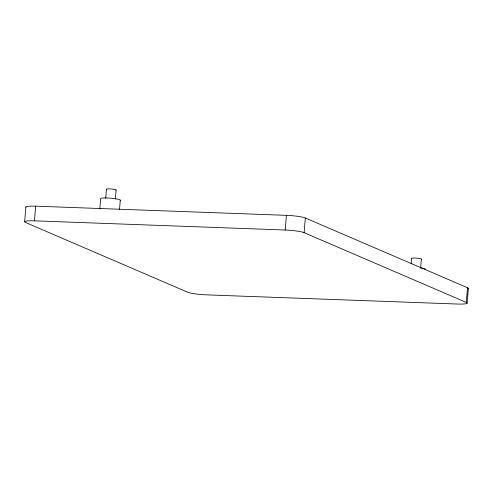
<?xml version="1.0" encoding="UTF-8"?>
<svg xmlns="http://www.w3.org/2000/svg" width="493" height="493" viewBox="0 0 493 493"><rect width="100%" height="100%" fill="white"/><g stroke="black" fill="none" stroke-linecap="round" stroke-linejoin="round"><path stroke-width="0.74" d="M24.65 221.69L25.858 207.011M467.512 287.739L466.304 302.419A14.839 1.836 4.7 0 1 457.338 304.039L206.585 294.863A14.839 1.836 4.7 0 1 187.691 292.22L25.488 222.466A14.839 1.836 4.7 0 1 34.455 220.839L35.662 206.166L286.415 215.342A14.839 1.836 4.7 0 1 305.309 217.992L467.512 287.739A14.839 1.836 4.7 0 1 468.128 288.738M99.802 208.97L100.646 198.697A9.891 1.22 4.7 0 1 110.968 198.211A9.891 1.22 4.7 0 1 120.175 200.398M105.718 198.223L106.463 189.195M115.356 199.061L116.095 190.033M119.516 209.63L120.304 200.09M466.304 302.419L304.101 232.665A14.839 1.836 4.7 0 0 285.207 230.021L286.415 215.342M304.101 232.665L305.309 217.992M411.119 263.656L411.55 258.387M420.634 268.118L421.379 259.084M467.142 303.195L468.35 288.522M34.455 220.839L285.207 230.021M25.889 207.257A14.839 1.836 4.7 0 1 35.662 206.166M420.646 267.865A9.891 1.22 4.7 0 1 425.36 269.523M411.821 258.566A4.948 0.61 4.7 0 1 416.067 258.092A4.948 0.61 4.7 0 1 421.312 259.238M106.562 189.355A4.838 0.598 4.7 0 1 111.517 189.029A4.838 0.598 4.7 0 1 115.873 190.169"/></g></svg>
